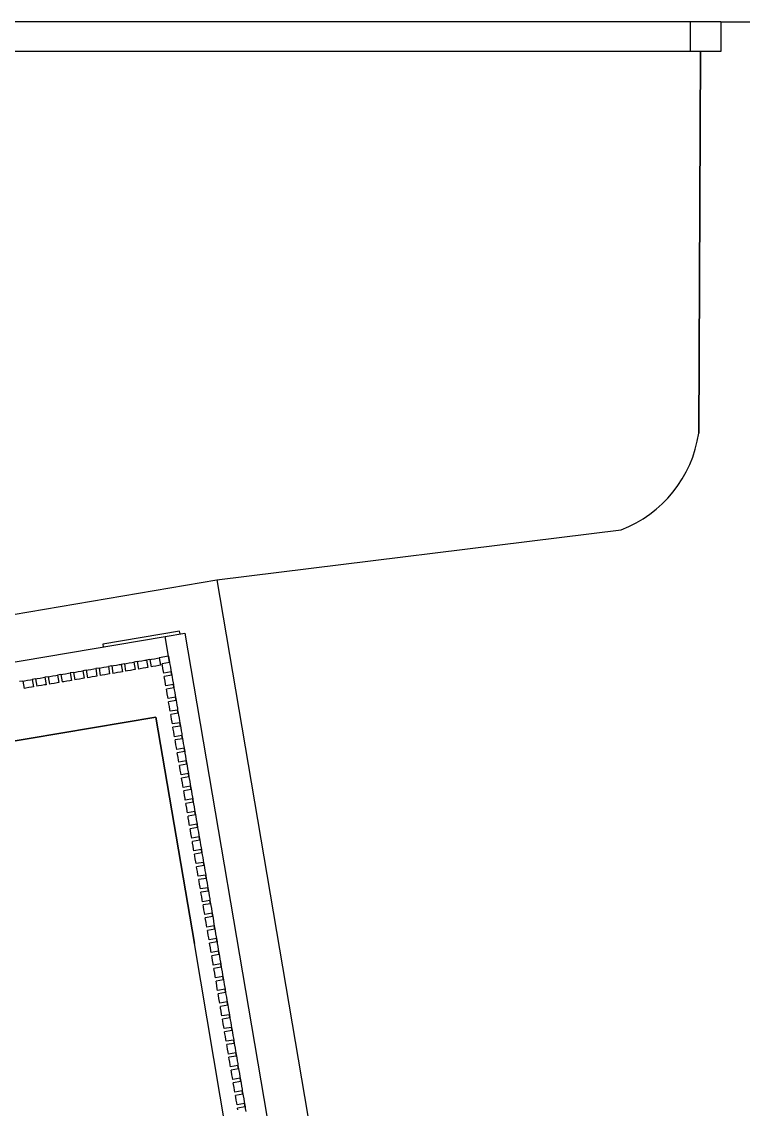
# Model space of a CAD drawing. Header units: inches. Extents: x -6210 to 141093, y -2740 to 21225.
# Drawn here: x 100457 to 100887, y 8524 to 9173 of the extents above; entities that cross this region are included whole.
import ezdxf

# ---------------------------------------------------------------- set-up
doc = ezdxf.new("R2010")
doc.units = ezdxf.units.IN
doc.header["$LTSCALE"] = 100
doc.header["$MEASUREMENT"] = 0
doc.layers.add('car area', color=53, linetype='Continuous')
doc.layers.add('walls', color=1, linetype='Continuous')

msp = doc.modelspace()

# ---------------------------------------------------------------- linework, layer by layer
at = {"layer": 'car area'}
for p, q in [((100873.93703, 9173.4679), (98791.93703, 9173.4679)), ((100855.93703, 9155.63834), (100855.93703, 9173.42629)), ((100873.93703, 9173.4679), (100993.93703, 9173.4679)), ((100873.93703, 9173.42593), (100873.93703, 9155.63834)), ((100855.93703, 9155.63834), (98809.93703, 9155.63834)), ((100873.93703, 9155.63834), (100855.93703, 9155.63834)), ((100861.81714, 9155.63834), (100860.77854, 8927.71833)), ((100860.79143, 8927.80404), (100861.81714, 9155.63834)), ((100573.08043, 8840.22881), (100814.45852, 8870.17044)), ((100262.22113, 8787.47661), (100573.08043, 8840.22881)), ((100573.08043, 8840.22881), (100655.1562, 8356.57093)), ((100302.4285, 8765.71622), (100542.30263, 8806.42239)), ((100550.8853, 8809.6399), (100505.04072, 8801.86016)), ((100542.30263, 8806.42239), (100554.13349, 8808.43006)), ((100544.31031, 8794.59153), (100542.30263, 8806.42239)), ((100551.17578, 8807.92814), (100550.8853, 8809.6399)), ((100554.13349, 8808.43006), (100638.05958, 8313.86868)), ((100505.04072, 8801.86016), (100505.3312, 8800.14841)), ((100528.35234, 8791.88349), (100530.08994, 8792.17836)), ((100530.08994, 8792.17836), (100531.15601, 8792.35927)), ((100533.12782, 8792.69388), (100531.15601, 8792.35927)), ((100531.15601, 8792.35927), (100531.90889, 8787.92269)), ((100533.12782, 8792.69388), (100534.19389, 8792.87479)), ((100533.12782, 8792.69388), (100533.8807, 8788.25731)), ((100534.19389, 8792.87479), (100535.93149, 8793.16966)), ((100535.93149, 8793.16966), (100537.66908, 8793.46452)), ((100537.66908, 8793.46452), (100538.73515, 8793.64543)), ((100544.31031, 8794.59153), (100538.73515, 8793.64543)), ((100538.73515, 8793.64543), (100539.48803, 8789.20886)), ((100544.31031, 8794.59153), (100544.94524, 8790.85)), ((100544.94524, 8790.85), (100544.31031, 8794.59153)), ((100490.44655, 8785.45095), (100492.18415, 8785.74582)), ((100492.18415, 8785.74582), (100493.25021, 8785.92673)), ((100495.22202, 8786.26134), (100493.25021, 8785.92673)), ((100493.25021, 8785.92673), (100494.00309, 8781.49016)), ((100495.22202, 8786.26134), (100496.28809, 8786.44225)), ((100495.22202, 8786.26134), (100495.9749, 8781.82477)), ((100496.28809, 8786.44225), (100498.02569, 8786.73712)), ((100498.02569, 8786.73712), (100499.76329, 8787.03199)), ((100499.76329, 8787.03199), (100500.82936, 8787.21289)), ((100502.81124, 8787.54922), (100500.82936, 8787.21289)), ((100500.82936, 8787.21289), (100501.58224, 8782.77632)), ((100502.81124, 8787.54922), (100503.87731, 8787.73013)), ((100502.81124, 8787.54922), (100503.56412, 8783.11264)), ((100503.87731, 8787.73013), (100505.61491, 8788.02499)), ((100505.61491, 8788.02499), (100507.35251, 8788.31986)), ((100507.35251, 8788.31986), (100508.41857, 8788.50077)), ((100510.39038, 8788.83538), (100508.41857, 8788.50077)), ((100508.41857, 8788.50077), (100509.17145, 8784.0642)), ((100510.39038, 8788.83538), (100511.45645, 8789.01629)), ((100510.39038, 8788.83538), (100511.14326, 8784.39881)), ((100511.45645, 8789.01629), (100513.19405, 8789.31116)), ((100513.19405, 8789.31116), (100514.93165, 8789.60603)), ((100514.93165, 8789.60603), (100515.99772, 8789.78694)), ((100517.96953, 8790.12155), (100515.99772, 8789.78694)), ((100515.99772, 8789.78694), (100516.7506, 8785.35036)), ((100517.96953, 8790.12155), (100519.0356, 8790.30246)), ((100517.96953, 8790.12155), (100518.72241, 8785.68497)), ((100519.78847, 8785.86588), (100518.72241, 8785.68497)), ((100519.0356, 8790.30246), (100520.7732, 8790.59732)), ((100521.52607, 8786.16075), (100519.78847, 8785.86588)), ((100520.7732, 8790.59732), (100522.5108, 8790.89219)), ((100523.26367, 8786.45562), (100521.52607, 8786.16075)), ((100522.5108, 8790.89219), (100523.57686, 8791.0731)), ((100524.32974, 8786.63653), (100523.26367, 8786.45562)), ((100525.54867, 8791.40771), (100523.57686, 8791.0731)), ((100523.57686, 8791.0731), (100524.32974, 8786.63653)), ((100525.54867, 8791.40771), (100526.61474, 8791.58862)), ((100525.54867, 8791.40771), (100526.30155, 8786.97114)), ((100527.36762, 8787.15205), (100526.30155, 8786.97114)), ((100526.61474, 8791.58862), (100528.35234, 8791.88349)), ((100529.10522, 8787.44692), (100527.36762, 8787.15205)), ((100530.84282, 8787.74178), (100529.10522, 8787.44692)), ((100531.90889, 8787.92269), (100530.84282, 8787.74178)), ((100534.94676, 8788.43822), (100533.8807, 8788.25731)), ((100536.68436, 8788.73308), (100534.94676, 8788.43822)), ((100538.42196, 8789.02795), (100536.68436, 8788.73308)), ((100539.48803, 8789.20886), (100538.42196, 8789.02795)), ((100544.94524, 8790.85), (100540.50867, 8790.09712)), ((100540.68957, 8789.03105), (100540.50867, 8790.09712)), ((100540.98444, 8787.29345), (100540.68957, 8789.03105)), ((100541.27931, 8785.55585), (100540.98444, 8787.29345)), ((100541.46022, 8784.48978), (100541.27931, 8785.55585)), ((100544.94524, 8790.85), (100545.12615, 8789.78393)), ((100545.12615, 8789.78393), (100545.42101, 8788.04633)), ((100545.42101, 8788.04633), (100545.71588, 8786.30873)), ((100545.71588, 8786.30873), (100545.89679, 8785.24266)), ((100457.31623, 8779.8288), (100455.34442, 8779.49419)), ((100457.31623, 8779.8288), (100458.3823, 8780.00971)), ((100457.31623, 8779.8288), (100458.06911, 8775.39223)), ((100458.3823, 8780.00971), (100460.1199, 8780.30458)), ((100460.1199, 8780.30458), (100461.8575, 8780.59945)), ((100461.8575, 8780.59945), (100462.92357, 8780.78036)), ((100464.89538, 8781.11497), (100462.92357, 8780.78036)), ((100462.92357, 8780.78036), (100463.67644, 8776.34378)), ((100464.89538, 8781.11497), (100465.96144, 8781.29588)), ((100464.89538, 8781.11497), (100465.64825, 8776.6784)), ((100465.96144, 8781.29588), (100467.69904, 8781.59075)), ((100467.69904, 8781.59075), (100469.43664, 8781.88561)), ((100469.43664, 8781.88561), (100470.50271, 8782.06652)), ((100472.48459, 8782.40284), (100470.50271, 8782.06652)), ((100470.50271, 8782.06652), (100471.25559, 8777.62995)), ((100472.48459, 8782.40284), (100473.55066, 8782.58375)), ((100472.48459, 8782.40284), (100473.23747, 8777.96627)), ((100473.55066, 8782.58375), (100475.28826, 8782.87862)), ((100475.28826, 8782.87862), (100477.02586, 8783.17349)), ((100477.02586, 8783.17349), (100478.09192, 8783.3544)), ((100480.06373, 8783.68901), (100478.09192, 8783.3544)), ((100478.09192, 8783.3544), (100478.8448, 8778.91783)), ((100480.06373, 8783.68901), (100481.1298, 8783.86992)), ((100480.06373, 8783.68901), (100480.81661, 8779.25244)), ((100481.88268, 8779.43335), (100480.81661, 8779.25244)), ((100481.1298, 8783.86992), (100482.8674, 8784.16479)), ((100483.62028, 8779.72821), (100481.88268, 8779.43335)), ((100482.8674, 8784.16479), (100484.605, 8784.45965)), ((100485.35788, 8780.02308), (100483.62028, 8779.72821)), ((100484.605, 8784.45965), (100485.67107, 8784.64056)), ((100486.42395, 8780.20399), (100485.35788, 8780.02308)), ((100487.64288, 8784.97518), (100485.67107, 8784.64056)), ((100485.67107, 8784.64056), (100486.42395, 8780.20399)), ((100487.64288, 8784.97518), (100488.70895, 8785.15609)), ((100487.64288, 8784.97518), (100488.39576, 8780.5386)), ((100489.46182, 8780.71951), (100488.39576, 8780.5386)), ((100488.70895, 8785.15609), (100490.44655, 8785.45095)), ((100491.19942, 8781.01438), (100489.46182, 8780.71951)), ((100492.93702, 8781.30925), (100491.19942, 8781.01438)), ((100494.00309, 8781.49016), (100492.93702, 8781.30925)), ((100497.04097, 8782.00568), (100495.9749, 8781.82477)), ((100498.77857, 8782.30055), (100497.04097, 8782.00568)), ((100500.51617, 8782.59541), (100498.77857, 8782.30055)), ((100501.58224, 8782.77632), (100500.51617, 8782.59541)), ((100504.63018, 8783.29355), (100503.56412, 8783.11264)), ((100506.36778, 8783.58842), (100504.63018, 8783.29355)), ((100508.10538, 8783.88329), (100506.36778, 8783.58842)), ((100509.17145, 8784.0642), (100508.10538, 8783.88329)), ((100512.20933, 8784.57972), (100511.14326, 8784.39881)), ((100513.94693, 8784.87459), (100512.20933, 8784.57972)), ((100515.68453, 8785.16945), (100513.94693, 8784.87459)), ((100516.7506, 8785.35036), (100515.68453, 8785.16945)), ((100545.89679, 8785.24266), (100541.46022, 8784.48978)), ((100546.2314, 8783.27085), (100541.79483, 8782.51797)), ((100541.97574, 8781.45191), (100541.79483, 8782.51797)), ((100542.27061, 8779.71431), (100541.97574, 8781.45191)), ((100542.56548, 8777.97671), (100542.27061, 8779.71431)), ((100545.89679, 8785.24266), (100546.2314, 8783.27085)), ((100546.2314, 8783.27085), (100545.89679, 8785.24266)), ((100546.2314, 8783.27085), (100546.41231, 8782.20478)), ((100546.41231, 8782.20478), (100546.70718, 8780.46718)), ((100546.70718, 8780.46718), (100547.00205, 8778.72958)), ((100459.13518, 8775.57314), (100458.06911, 8775.39223)), ((100460.87278, 8775.86801), (100459.13518, 8775.57314)), ((100462.61038, 8776.16288), (100460.87278, 8775.86801)), ((100463.67644, 8776.34378), (100462.61038, 8776.16288)), ((100466.71432, 8776.85931), (100465.64825, 8776.6784)), ((100468.45192, 8777.15417), (100466.71432, 8776.85931)), ((100470.18952, 8777.44904), (100468.45192, 8777.15417)), ((100471.25559, 8777.62995), (100470.18952, 8777.44904)), ((100474.30353, 8778.14718), (100473.23747, 8777.96627)), ((100476.04113, 8778.44205), (100474.30353, 8778.14718)), ((100477.77873, 8778.73692), (100476.04113, 8778.44205)), ((100478.8448, 8778.91783), (100477.77873, 8778.73692)), ((100542.74638, 8776.91064), (100542.56548, 8777.97671)), ((100547.18296, 8777.66352), (100542.74638, 8776.91064)), ((100547.51757, 8775.69171), (100543.081, 8774.93883)), ((100543.26191, 8773.87276), (100543.081, 8774.93883)), ((100543.55677, 8772.13516), (100543.26191, 8773.87276)), ((100547.00205, 8778.72958), (100547.18296, 8777.66352)), ((100547.18296, 8777.66352), (100547.51757, 8775.69171)), ((100547.51757, 8775.69171), (100547.18296, 8777.66352)), ((100547.51757, 8775.69171), (100547.69848, 8774.62564)), ((100547.69848, 8774.62564), (100547.99335, 8772.88804)), ((100547.99335, 8772.88804), (100548.28821, 8771.15044)), ((100543.85164, 8770.39756), (100543.55677, 8772.13516)), ((100544.03255, 8769.33149), (100543.85164, 8770.39756)), ((100548.46912, 8770.08437), (100544.03255, 8769.33149)), ((100548.80374, 8768.11256), (100544.36716, 8767.35968)), ((100544.54807, 8766.29362), (100544.36716, 8767.35968)), ((100544.84294, 8764.55602), (100544.54807, 8766.29362)), ((100548.28821, 8771.15044), (100548.46912, 8770.08437)), ((100548.46912, 8770.08437), (100548.80374, 8768.11256)), ((100548.80374, 8768.11256), (100548.46912, 8770.08437)), ((100548.80374, 8768.11256), (100548.98464, 8767.04649)), ((100548.98464, 8767.04649), (100549.27951, 8765.30889)), ((100545.13781, 8762.81842), (100544.84294, 8764.55602)), ((100545.31872, 8761.75235), (100545.13781, 8762.81842)), ((100549.75529, 8762.50523), (100545.31872, 8761.75235)), ((100550.0899, 8760.53342), (100545.65333, 8759.78054)), ((100545.83424, 8758.71447), (100545.65333, 8759.78054)), ((100549.27951, 8765.30889), (100549.57438, 8763.57129)), ((100549.57438, 8763.57129), (100549.75529, 8762.50523)), ((100549.75529, 8762.50523), (100550.0899, 8760.53342)), ((100550.0899, 8760.53342), (100549.75529, 8762.50523)), ((100550.0899, 8760.53342), (100550.27081, 8759.46735)), ((100536.77265, 8758.31917), (100323.51795, 8722.13027)), ((100323.51795, 8722.13027), (100536.77265, 8758.31917)), ((100559.71565, 8623.12016), (100536.77265, 8758.31917)), ((100536.77265, 8758.31917), (100559.71565, 8623.12016)), ((100546.12911, 8756.97687), (100545.83424, 8758.71447)), ((100546.42397, 8755.23927), (100546.12911, 8756.97687)), ((100546.60488, 8754.17321), (100546.42397, 8755.23927)), ((100551.04145, 8754.92608), (100546.60488, 8754.17321)), ((100550.27081, 8759.46735), (100550.56568, 8757.72975)), ((100550.56568, 8757.72975), (100550.86054, 8755.99215)), ((100550.86054, 8755.99215), (100551.04145, 8754.92608)), ((100551.04145, 8754.92608), (100551.37607, 8752.95427)), ((100551.37607, 8752.95427), (100551.04145, 8754.92608)), ((100551.37607, 8752.95427), (100546.93949, 8752.2014)), ((100547.1204, 8751.13533), (100546.93949, 8752.2014)), ((100547.41527, 8749.39773), (100547.1204, 8751.13533)), ((100547.71014, 8747.66013), (100547.41527, 8749.39773)), ((100547.89105, 8746.59406), (100547.71014, 8747.66013)), ((100552.32762, 8747.34694), (100547.89105, 8746.59406)), ((100551.37607, 8752.95427), (100551.55698, 8751.88821)), ((100551.55698, 8751.88821), (100551.85184, 8750.15061)), ((100551.85184, 8750.15061), (100552.14671, 8748.41301)), ((100552.14671, 8748.41301), (100552.32762, 8747.34694)), ((100552.32762, 8747.34694), (100552.66223, 8745.37513)), ((100552.66223, 8745.37513), (100552.32762, 8747.34694)), ((100552.66223, 8745.37513), (100548.22566, 8744.62225)), ((100548.40657, 8743.55618), (100548.22566, 8744.62225)), ((100548.70144, 8741.81858), (100548.40657, 8743.55618)), ((100548.9963, 8740.08098), (100548.70144, 8741.81858)), ((100549.17721, 8739.01492), (100548.9963, 8740.08098)), ((100552.66223, 8745.37513), (100552.84314, 8744.30906)), ((100552.84314, 8744.30906), (100553.13801, 8742.57146)), ((100553.13801, 8742.57146), (100553.43288, 8740.83386)), ((100553.43288, 8740.83386), (100553.61379, 8739.76779)), ((100553.61379, 8739.76779), (100549.17721, 8739.01492)), ((100553.9484, 8737.79598), (100549.51183, 8737.04311)), ((100549.69274, 8735.97704), (100549.51183, 8737.04311)), ((100549.9876, 8734.23944), (100549.69274, 8735.97704)), ((100550.28247, 8732.50184), (100549.9876, 8734.23944)), ((100553.61379, 8739.76779), (100553.9484, 8737.79598)), ((100553.9484, 8737.79598), (100553.61379, 8739.76779)), ((100553.9484, 8737.79598), (100554.12931, 8736.72992)), ((100554.12931, 8736.72992), (100554.42417, 8734.99232)), ((100554.42417, 8734.99232), (100554.71904, 8733.25472)), ((100550.46338, 8731.43577), (100550.28247, 8732.50184)), ((100554.89995, 8732.18865), (100550.46338, 8731.43577)), ((100555.23456, 8730.21684), (100550.79799, 8729.46396)), ((100550.9789, 8728.39789), (100550.79799, 8729.46396)), ((100551.27377, 8726.66029), (100550.9789, 8728.39789)), ((100554.71904, 8733.25472), (100554.89995, 8732.18865)), ((100554.89995, 8732.18865), (100555.23456, 8730.21684)), ((100555.23456, 8730.21684), (100554.89995, 8732.18865)), ((100555.23456, 8730.21684), (100555.41547, 8729.15077)), ((100555.41547, 8729.15077), (100555.71034, 8727.41317)), ((100555.71034, 8727.41317), (100556.00521, 8725.67557)), ((100551.56864, 8724.92269), (100551.27377, 8726.66029)), ((100551.74954, 8723.85663), (100551.56864, 8724.92269)), ((100556.18612, 8724.6095), (100551.74954, 8723.85663)), ((100556.52073, 8722.63769), (100552.08416, 8721.88482)), ((100552.26507, 8720.81875), (100552.08416, 8721.88482)), ((100552.55993, 8719.08115), (100552.26507, 8720.81875)), ((100556.00521, 8725.67557), (100556.18612, 8724.6095)), ((100556.18612, 8724.6095), (100556.52073, 8722.63769)), ((100556.52073, 8722.63769), (100556.18612, 8724.6095)), ((100556.52073, 8722.63769), (100556.70164, 8721.57163)), ((100556.70164, 8721.57163), (100556.99651, 8719.83403)), ((100552.8548, 8717.34355), (100552.55993, 8719.08115)), ((100553.03571, 8716.27748), (100552.8548, 8717.34355)), ((100557.47228, 8717.03036), (100553.03571, 8716.27748)), ((100557.8069, 8715.05855), (100553.37032, 8714.30567)), ((100553.55123, 8713.2396), (100553.37032, 8714.30567)), ((100556.99651, 8719.83403), (100557.29137, 8718.09643)), ((100557.29137, 8718.09643), (100557.47228, 8717.03036)), ((100557.47228, 8717.03036), (100557.8069, 8715.05855)), ((100557.8069, 8715.05855), (100557.47228, 8717.03036)), ((100557.8069, 8715.05855), (100557.9878, 8713.99248)), ((100553.8461, 8711.502), (100553.55123, 8713.2396)), ((100554.14097, 8709.7644), (100553.8461, 8711.502)), ((100554.32188, 8708.69834), (100554.14097, 8709.7644)), ((100558.75845, 8709.45121), (100554.32188, 8708.69834)), ((100557.9878, 8713.99248), (100558.28267, 8712.25488)), ((100558.28267, 8712.25488), (100558.57754, 8710.51728)), ((100558.57754, 8710.51728), (100558.75845, 8709.45121)), ((100558.75845, 8709.45121), (100559.09306, 8707.4794)), ((100559.09306, 8707.4794), (100558.75845, 8709.45121)), ((100559.09306, 8707.4794), (100554.65649, 8706.72653)), ((100554.8374, 8705.66046), (100554.65649, 8706.72653)), ((100555.13227, 8703.92286), (100554.8374, 8705.66046)), ((100555.42713, 8702.18526), (100555.13227, 8703.92286)), ((100555.60804, 8701.11919), (100555.42713, 8702.18526)), ((100560.04461, 8701.87207), (100555.60804, 8701.11919)), ((100559.09306, 8707.4794), (100559.27397, 8706.41334)), ((100559.27397, 8706.41334), (100559.56884, 8704.67574)), ((100559.56884, 8704.67574), (100559.8637, 8702.93814)), ((100559.8637, 8702.93814), (100560.04461, 8701.87207)), ((100560.04461, 8701.87207), (100560.37923, 8699.90026)), ((100560.37923, 8699.90026), (100560.04461, 8701.87207)), ((100560.37923, 8699.90026), (100555.94265, 8699.14738)), ((100556.12356, 8698.08132), (100555.94265, 8699.14738)), ((100556.41843, 8696.34372), (100556.12356, 8698.08132)), ((100556.7133, 8694.60612), (100556.41843, 8696.34372)), ((100560.37923, 8699.90026), (100560.56014, 8698.83419)), ((100560.56014, 8698.83419), (100560.855, 8697.09659)), ((100560.855, 8697.09659), (100561.14987, 8695.35899)), ((100561.14987, 8695.35899), (100561.33078, 8694.29293)), ((100556.89421, 8693.54005), (100556.7133, 8694.60612)), ((100561.33078, 8694.29293), (100556.89421, 8693.54005)), ((100561.66539, 8692.32112), (100557.22882, 8691.56824)), ((100557.40973, 8690.50217), (100557.22882, 8691.56824)), ((100557.7046, 8688.76457), (100557.40973, 8690.50217)), ((100557.99946, 8687.02697), (100557.7046, 8688.76457)), ((100561.33078, 8694.29293), (100561.66539, 8692.32112)), ((100561.66539, 8692.32112), (100561.33078, 8694.29293)), ((100561.66539, 8692.32112), (100561.8463, 8691.25505)), ((100561.8463, 8691.25505), (100562.14117, 8689.51745)), ((100562.14117, 8689.51745), (100562.43604, 8687.77985)), ((100558.18037, 8685.9609), (100557.99946, 8687.02697)), ((100562.61695, 8686.71378), (100558.18037, 8685.9609)), ((100562.95156, 8684.74197), (100558.51499, 8683.98909)), ((100558.6959, 8682.92303), (100558.51499, 8683.98909)), ((100558.99076, 8681.18543), (100558.6959, 8682.92303)), ((100562.43604, 8687.77985), (100562.61695, 8686.71378)), ((100562.61695, 8686.71378), (100562.95156, 8684.74197)), ((100562.95156, 8684.74197), (100562.61695, 8686.71378)), ((100562.95156, 8684.74197), (100563.13247, 8683.6759)), ((100563.13247, 8683.6759), (100563.42733, 8681.9383)), ((100563.42733, 8681.9383), (100563.7222, 8680.2007)), ((100559.28563, 8679.44783), (100558.99076, 8681.18543)), ((100559.46654, 8678.38176), (100559.28563, 8679.44783)), ((100563.90311, 8679.13464), (100559.46654, 8678.38176)), ((100564.23772, 8677.16283), (100559.80115, 8676.40995)), ((100559.98206, 8675.34388), (100559.80115, 8676.40995)), ((100560.27693, 8673.60628), (100559.98206, 8675.34388)), ((100563.7222, 8680.2007), (100563.90311, 8679.13464)), ((100563.90311, 8679.13464), (100564.23772, 8677.16283)), ((100564.23772, 8677.16283), (100563.90311, 8679.13464)), ((100564.23772, 8677.16283), (100564.41863, 8676.09676)), ((100564.41863, 8676.09676), (100564.7135, 8674.35916)), ((100560.5718, 8671.86868), (100560.27693, 8673.60628)), ((100560.75271, 8670.80261), (100560.5718, 8671.86868)), ((100565.18928, 8671.55549), (100560.75271, 8670.80261)), ((100565.52389, 8669.58368), (100561.08732, 8668.8308)), ((100561.26823, 8667.76474), (100561.08732, 8668.8308)), ((100564.7135, 8674.35916), (100565.00837, 8672.62156)), ((100565.00837, 8672.62156), (100565.18928, 8671.55549)), ((100565.18928, 8671.55549), (100565.52389, 8669.58368)), ((100565.52389, 8669.58368), (100565.18928, 8671.55549)), ((100565.52389, 8669.58368), (100565.7048, 8668.51761)), ((100561.56309, 8666.02714), (100561.26823, 8667.76474)), ((100561.85796, 8664.28954), (100561.56309, 8666.02714)), ((100562.03887, 8663.22347), (100561.85796, 8664.28954)), ((100566.47544, 8663.97635), (100562.03887, 8663.22347)), ((100565.7048, 8668.51761), (100565.99967, 8666.78001)), ((100565.99967, 8666.78001), (100566.29453, 8665.04241)), ((100566.29453, 8665.04241), (100566.47544, 8663.97635)), ((100566.47544, 8663.97635), (100566.81006, 8662.00454)), ((100566.81006, 8662.00454), (100566.47544, 8663.97635)), ((100566.81006, 8662.00454), (100562.37348, 8661.25166)), ((100562.55439, 8660.18559), (100562.37348, 8661.25166)), ((100562.84926, 8658.44799), (100562.55439, 8660.18559)), ((100563.14413, 8656.71039), (100562.84926, 8658.44799)), ((100563.32504, 8655.64432), (100563.14413, 8656.71039)), ((100567.76161, 8656.3972), (100563.32504, 8655.64432)), ((100566.81006, 8662.00454), (100566.99096, 8660.93847)), ((100566.99096, 8660.93847), (100567.28583, 8659.20087)), ((100567.28583, 8659.20087), (100567.5807, 8657.46327)), ((100567.5807, 8657.46327), (100567.76161, 8656.3972)), ((100567.76161, 8656.3972), (100568.09622, 8654.42539)), ((100568.09622, 8654.42539), (100567.76161, 8656.3972)), ((100568.09622, 8654.42539), (100563.65965, 8653.67251)), ((100563.84056, 8652.60645), (100563.65965, 8653.67251)), ((100564.13543, 8650.86885), (100563.84056, 8652.60645)), ((100564.43029, 8649.13125), (100564.13543, 8650.86885)), ((100568.09622, 8654.42539), (100568.27713, 8653.35932)), ((100568.27713, 8653.35932), (100568.572, 8651.62172)), ((100568.572, 8651.62172), (100568.86687, 8649.88412)), ((100568.86687, 8649.88412), (100569.04777, 8648.81806)), ((100564.6112, 8648.06518), (100564.43029, 8649.13125)), ((100569.04777, 8648.81806), (100564.6112, 8648.06518)), ((100569.38239, 8646.84625), (100564.94581, 8646.09337)), ((100565.12672, 8645.0273), (100564.94581, 8646.09337)), ((100565.42159, 8643.2897), (100565.12672, 8645.0273)), ((100565.71646, 8641.5521), (100565.42159, 8643.2897)), ((100569.04777, 8648.81806), (100569.38239, 8646.84625)), ((100569.38239, 8646.84625), (100569.04777, 8648.81806)), ((100569.38239, 8646.84625), (100569.5633, 8645.78018)), ((100569.5633, 8645.78018), (100569.85816, 8644.04258)), ((100569.85816, 8644.04258), (100570.15303, 8642.30498)), ((100565.89737, 8640.48604), (100565.71646, 8641.5521)), ((100570.33394, 8641.23891), (100565.89737, 8640.48604)), ((100570.66855, 8639.2671), (100566.23198, 8638.51423)), ((100566.41289, 8637.44816), (100566.23198, 8638.51423)), ((100566.70776, 8635.71056), (100566.41289, 8637.44816)), ((100570.15303, 8642.30498), (100570.33394, 8641.23891)), ((100570.33394, 8641.23891), (100570.66855, 8639.2671)), ((100570.66855, 8639.2671), (100570.33394, 8641.23891)), ((100570.66855, 8639.2671), (100570.84946, 8638.20104)), ((100570.84946, 8638.20104), (100571.14433, 8636.46344)), ((100571.14433, 8636.46344), (100571.4392, 8634.72584)), ((100567.00262, 8633.97296), (100566.70776, 8635.71056)), ((100567.18353, 8632.90689), (100567.00262, 8633.97296)), ((100571.62011, 8633.65977), (100567.18353, 8632.90689)), ((100571.95472, 8631.68796), (100567.51815, 8630.93508)), ((100567.69906, 8629.86901), (100567.51815, 8630.93508)), ((100567.99392, 8628.13141), (100567.69906, 8629.86901)), ((100571.4392, 8634.72584), (100571.62011, 8633.65977)), ((100571.62011, 8633.65977), (100571.95472, 8631.68796)), ((100571.95472, 8631.68796), (100571.62011, 8633.65977)), ((100571.95472, 8631.68796), (100572.13563, 8630.62189)), ((100572.13563, 8630.62189), (100572.4305, 8628.88429)), ((100568.28879, 8626.39381), (100567.99392, 8628.13141)), ((100568.4697, 8625.32775), (100568.28879, 8626.39381)), ((100572.90627, 8626.08062), (100568.4697, 8625.32775)), ((100573.24088, 8624.10881), (100568.80431, 8623.35594)), ((100568.98522, 8622.28987), (100568.80431, 8623.35594)), ((100572.4305, 8628.88429), (100572.72536, 8627.14669)), ((100572.72536, 8627.14669), (100572.90627, 8626.08062)), ((100572.90627, 8626.08062), (100573.24088, 8624.10881)), ((100573.24088, 8624.10881), (100572.90627, 8626.08062)), ((100573.24088, 8624.10881), (100573.42179, 8623.04275)), ((100611.41324, 8318.47551), (100559.71565, 8623.12016)), ((100569.28009, 8620.55227), (100568.98522, 8622.28987)), ((100569.57496, 8618.81467), (100569.28009, 8620.55227)), ((100569.75587, 8617.7486), (100569.57496, 8618.81467)), ((100574.19244, 8618.50148), (100569.75587, 8617.7486)), ((100573.42179, 8623.04275), (100573.71666, 8621.30515)), ((100573.71666, 8621.30515), (100574.01153, 8619.56755)), ((100574.01153, 8619.56755), (100574.19244, 8618.50148)), ((100574.19244, 8618.50148), (100574.52705, 8616.52967)), ((100574.52705, 8616.52967), (100574.19244, 8618.50148)), ((100574.52705, 8616.52967), (100570.09048, 8615.77679)), ((100570.27139, 8614.71072), (100570.09048, 8615.77679)), ((100570.56625, 8612.97312), (100570.27139, 8614.71072)), ((100570.86112, 8611.23552), (100570.56625, 8612.97312)), ((100571.04203, 8610.16946), (100570.86112, 8611.23552)), ((100575.4786, 8610.92233), (100571.04203, 8610.16946)), ((100574.52705, 8616.52967), (100574.70796, 8615.4636)), ((100574.70796, 8615.4636), (100575.00283, 8613.726)), ((100575.00283, 8613.726), (100575.29769, 8611.9884)), ((100575.29769, 8611.9884), (100575.4786, 8610.92233)), ((100575.4786, 8610.92233), (100575.81322, 8608.95052)), ((100575.81322, 8608.95052), (100575.4786, 8610.92233)), ((100575.81322, 8608.95052), (100571.37664, 8608.19765)), ((100571.55755, 8607.13158), (100571.37664, 8608.19765)), ((100571.85242, 8605.39398), (100571.55755, 8607.13158)), ((100572.14729, 8603.65638), (100571.85242, 8605.39398)), ((100575.81322, 8608.95052), (100575.99413, 8607.88446)), ((100575.99413, 8607.88446), (100576.28899, 8606.14686)), ((100576.28899, 8606.14686), (100576.58386, 8604.40926)), ((100576.58386, 8604.40926), (100576.76477, 8603.34319)), ((100572.3282, 8602.59031), (100572.14729, 8603.65638)), ((100576.76477, 8603.34319), (100572.3282, 8602.59031)), ((100577.09938, 8601.37138), (100572.66281, 8600.6185)), ((100572.84372, 8599.55243), (100572.66281, 8600.6185)), ((100573.13859, 8597.81483), (100572.84372, 8599.55243)), ((100573.43345, 8596.07723), (100573.13859, 8597.81483)), ((100576.76477, 8603.34319), (100577.09938, 8601.37138)), ((100577.09938, 8601.37138), (100576.76477, 8603.34319)), ((100577.09938, 8601.37138), (100577.28029, 8600.30531)), ((100577.28029, 8600.30531), (100577.57516, 8598.56771)), ((100577.57516, 8598.56771), (100577.87003, 8596.83011)), ((100573.61436, 8595.01117), (100573.43345, 8596.07723)), ((100578.05093, 8595.76404), (100573.61436, 8595.01117)), ((100578.38555, 8593.79223), (100573.94897, 8593.03936)), ((100574.12988, 8591.97329), (100573.94897, 8593.03936)), ((100574.42475, 8590.23569), (100574.12988, 8591.97329)), ((100577.87003, 8596.83011), (100578.05093, 8595.76404)), ((100578.05093, 8595.76404), (100578.38555, 8593.79223)), ((100578.38555, 8593.79223), (100578.05093, 8595.76404)), ((100578.38555, 8593.79223), (100578.56646, 8592.72617)), ((100578.56646, 8592.72617), (100578.86132, 8590.98857)), ((100578.86132, 8590.98857), (100579.15619, 8589.25097)), ((100574.71962, 8588.49809), (100574.42475, 8590.23569)), ((100574.90053, 8587.43202), (100574.71962, 8588.49809)), ((100579.3371, 8588.1849), (100574.90053, 8587.43202)), ((100579.67171, 8586.21309), (100575.23514, 8585.46021)), ((100575.41605, 8584.39415), (100575.23514, 8585.46021)), ((100575.71092, 8582.65655), (100575.41605, 8584.39415)), ((100579.15619, 8589.25097), (100579.3371, 8588.1849)), ((100579.3371, 8588.1849), (100579.67171, 8586.21309)), ((100579.67171, 8586.21309), (100579.3371, 8588.1849)), ((100579.67171, 8586.21309), (100579.85262, 8585.14702)), ((100579.85262, 8585.14702), (100580.14749, 8583.40942)), ((100576.00578, 8580.91895), (100575.71092, 8582.65655)), ((100576.18669, 8579.85288), (100576.00578, 8580.91895)), ((100580.62327, 8580.60576), (100576.18669, 8579.85288)), ((100580.95788, 8578.63395), (100576.52131, 8577.88107)), ((100576.70222, 8576.815), (100576.52131, 8577.88107)), ((100580.14749, 8583.40942), (100580.44236, 8581.67182)), ((100580.44236, 8581.67182), (100580.62327, 8580.60576)), ((100580.62327, 8580.60576), (100580.95788, 8578.63395)), ((100580.95788, 8578.63395), (100580.62327, 8580.60576)), ((100580.95788, 8578.63395), (100581.13879, 8577.56788)), ((100576.99708, 8575.0774), (100576.70222, 8576.815)), ((100577.29195, 8573.3398), (100576.99708, 8575.0774)), ((100577.47286, 8572.27373), (100577.29195, 8573.3398)), ((100581.90943, 8573.02661), (100577.47286, 8572.27373)), ((100581.13879, 8577.56788), (100581.43366, 8575.83028)), ((100581.43366, 8575.83028), (100581.72852, 8574.09268)), ((100581.72852, 8574.09268), (100581.90943, 8573.02661)), ((100581.90943, 8573.02661), (100582.24404, 8571.0548)), ((100582.24404, 8571.0548), (100581.90943, 8573.02661)), ((100582.24404, 8571.0548), (100577.80747, 8570.30192)), ((100577.98838, 8569.23586), (100577.80747, 8570.30192)), ((100578.28325, 8567.49826), (100577.98838, 8569.23586)), ((100578.57812, 8565.76066), (100578.28325, 8567.49826)), ((100578.75903, 8564.69459), (100578.57812, 8565.76066)), ((100583.1956, 8565.44747), (100578.75903, 8564.69459)), ((100582.24404, 8571.0548), (100582.42495, 8569.98873)), ((100582.42495, 8569.98873), (100582.71982, 8568.25113)), ((100582.71982, 8568.25113), (100583.01469, 8566.51353)), ((100583.01469, 8566.51353), (100583.1956, 8565.44747)), ((100583.1956, 8565.44747), (100583.53021, 8563.47566)), ((100583.53021, 8563.47566), (100583.1956, 8565.44747)), ((100583.53021, 8563.47566), (100579.09364, 8562.72278)), ((100579.27455, 8561.65671), (100579.09364, 8562.72278)), ((100579.56941, 8559.91911), (100579.27455, 8561.65671)), ((100579.86428, 8558.18151), (100579.56941, 8559.91911)), ((100583.53021, 8563.47566), (100583.71112, 8562.40959)), ((100583.71112, 8562.40959), (100584.00599, 8560.67199)), ((100584.00599, 8560.67199), (100584.30085, 8558.93439)), ((100584.30085, 8558.93439), (100584.48176, 8557.86832)), ((100580.04519, 8557.11544), (100579.86428, 8558.18151)), ((100584.48176, 8557.86832), (100580.04519, 8557.11544)), ((100584.81638, 8555.89651), (100580.3798, 8555.14363)), ((100580.56071, 8554.07757), (100580.3798, 8555.14363)), ((100580.85558, 8552.33997), (100580.56071, 8554.07757)), ((100581.15045, 8550.60237), (100580.85558, 8552.33997)), ((100584.48176, 8557.86832), (100584.81638, 8555.89651)), ((100584.81638, 8555.89651), (100584.48176, 8557.86832)), ((100584.81638, 8555.89651), (100584.99729, 8554.83044)), ((100584.99729, 8554.83044), (100585.29215, 8553.09284)), ((100585.29215, 8553.09284), (100585.58702, 8551.35524)), ((100581.33136, 8549.5363), (100581.15045, 8550.60237)), ((100585.76793, 8550.28918), (100581.33136, 8549.5363)), ((100586.10254, 8548.31737), (100581.66597, 8547.56449)), ((100581.84688, 8546.49842), (100581.66597, 8547.56449)), ((100582.14175, 8544.76082), (100581.84688, 8546.49842)), ((100585.58702, 8551.35524), (100585.76793, 8550.28918)), ((100585.76793, 8550.28918), (100586.10254, 8548.31737)), ((100586.10254, 8548.31737), (100585.76793, 8550.28918)), ((100586.10254, 8548.31737), (100586.28345, 8547.2513)), ((100586.28345, 8547.2513), (100586.57832, 8545.5137)), ((100586.57832, 8545.5137), (100586.87319, 8543.7761)), ((100582.43661, 8543.02322), (100582.14175, 8544.76082)), ((100582.61752, 8541.95715), (100582.43661, 8543.02322)), ((100587.0541, 8542.71003), (100582.61752, 8541.95715)), ((100587.38871, 8540.73822), (100582.95213, 8539.98534)), ((100583.13304, 8538.91928), (100582.95213, 8539.98534)), ((100583.42791, 8537.18168), (100583.13304, 8538.91928)), ((100586.87319, 8543.7761), (100587.0541, 8542.71003)), ((100587.0541, 8542.71003), (100587.38871, 8540.73822)), ((100587.38871, 8540.73822), (100587.0541, 8542.71003)), ((100587.38871, 8540.73822), (100587.56962, 8539.67215)), ((100587.56962, 8539.67215), (100587.86448, 8537.93455)), ((100583.72278, 8535.44408), (100583.42791, 8537.18168)), ((100583.90369, 8534.37801), (100583.72278, 8535.44408)), ((100588.34026, 8535.13089), (100583.90369, 8534.37801)), ((100588.67487, 8533.15908), (100584.2383, 8532.4062)), ((100584.41921, 8531.34013), (100584.2383, 8532.4062)), ((100587.86448, 8537.93455), (100588.15935, 8536.19695)), ((100588.15935, 8536.19695), (100588.34026, 8535.13089)), ((100588.34026, 8535.13089), (100588.67487, 8533.15908)), ((100588.67487, 8533.15908), (100588.34026, 8535.13089)), ((100588.67487, 8533.15908), (100588.85578, 8532.09301)), ((100584.71408, 8529.60253), (100584.41921, 8531.34013)), ((100585.00894, 8527.86493), (100584.71408, 8529.60253)), ((100585.18985, 8526.79887), (100585.00894, 8527.86493)), ((100589.62643, 8527.55174), (100585.18985, 8526.79887)), ((100588.85578, 8532.09301), (100589.15065, 8530.35541)), ((100589.15065, 8530.35541), (100589.44552, 8528.61781)), ((100589.44552, 8528.61781), (100589.62643, 8527.55174)), ((100589.62643, 8527.55174), (100589.95929, 8525.59024)), ((100589.95929, 8525.59024), (100589.62643, 8527.55174)), ((100589.95929, 8525.59024), (100585.52272, 8524.83736)), ((100585.70363, 8523.77129), (100585.52272, 8524.83736)), ((100589.95929, 8525.59024), (100590.1402, 8524.52417)), ((100590.1402, 8524.52417), (100590.43507, 8522.78657))]:
    msp.add_line(p, q, dxfattribs=at)
msp.add_arc((100788.26071, 8938.67226), 73.34047, 290.92883684, 351.47803815, dxfattribs=at)
at = {"layer": 'walls', "linetype": 'Continuous', "lineweight": 0}
for p, q in [((98791.93703, 9173.4679), (100855.93703, 9173.42629)), ((100855.93703, 9173.42629), (100873.93703, 9173.42593)), ((100873.93703, 9173.42593), (100873.93703, 9173.4679))]:
    msp.add_line(p, q, dxfattribs=at)

doc.saveas('drawing.dxf')
